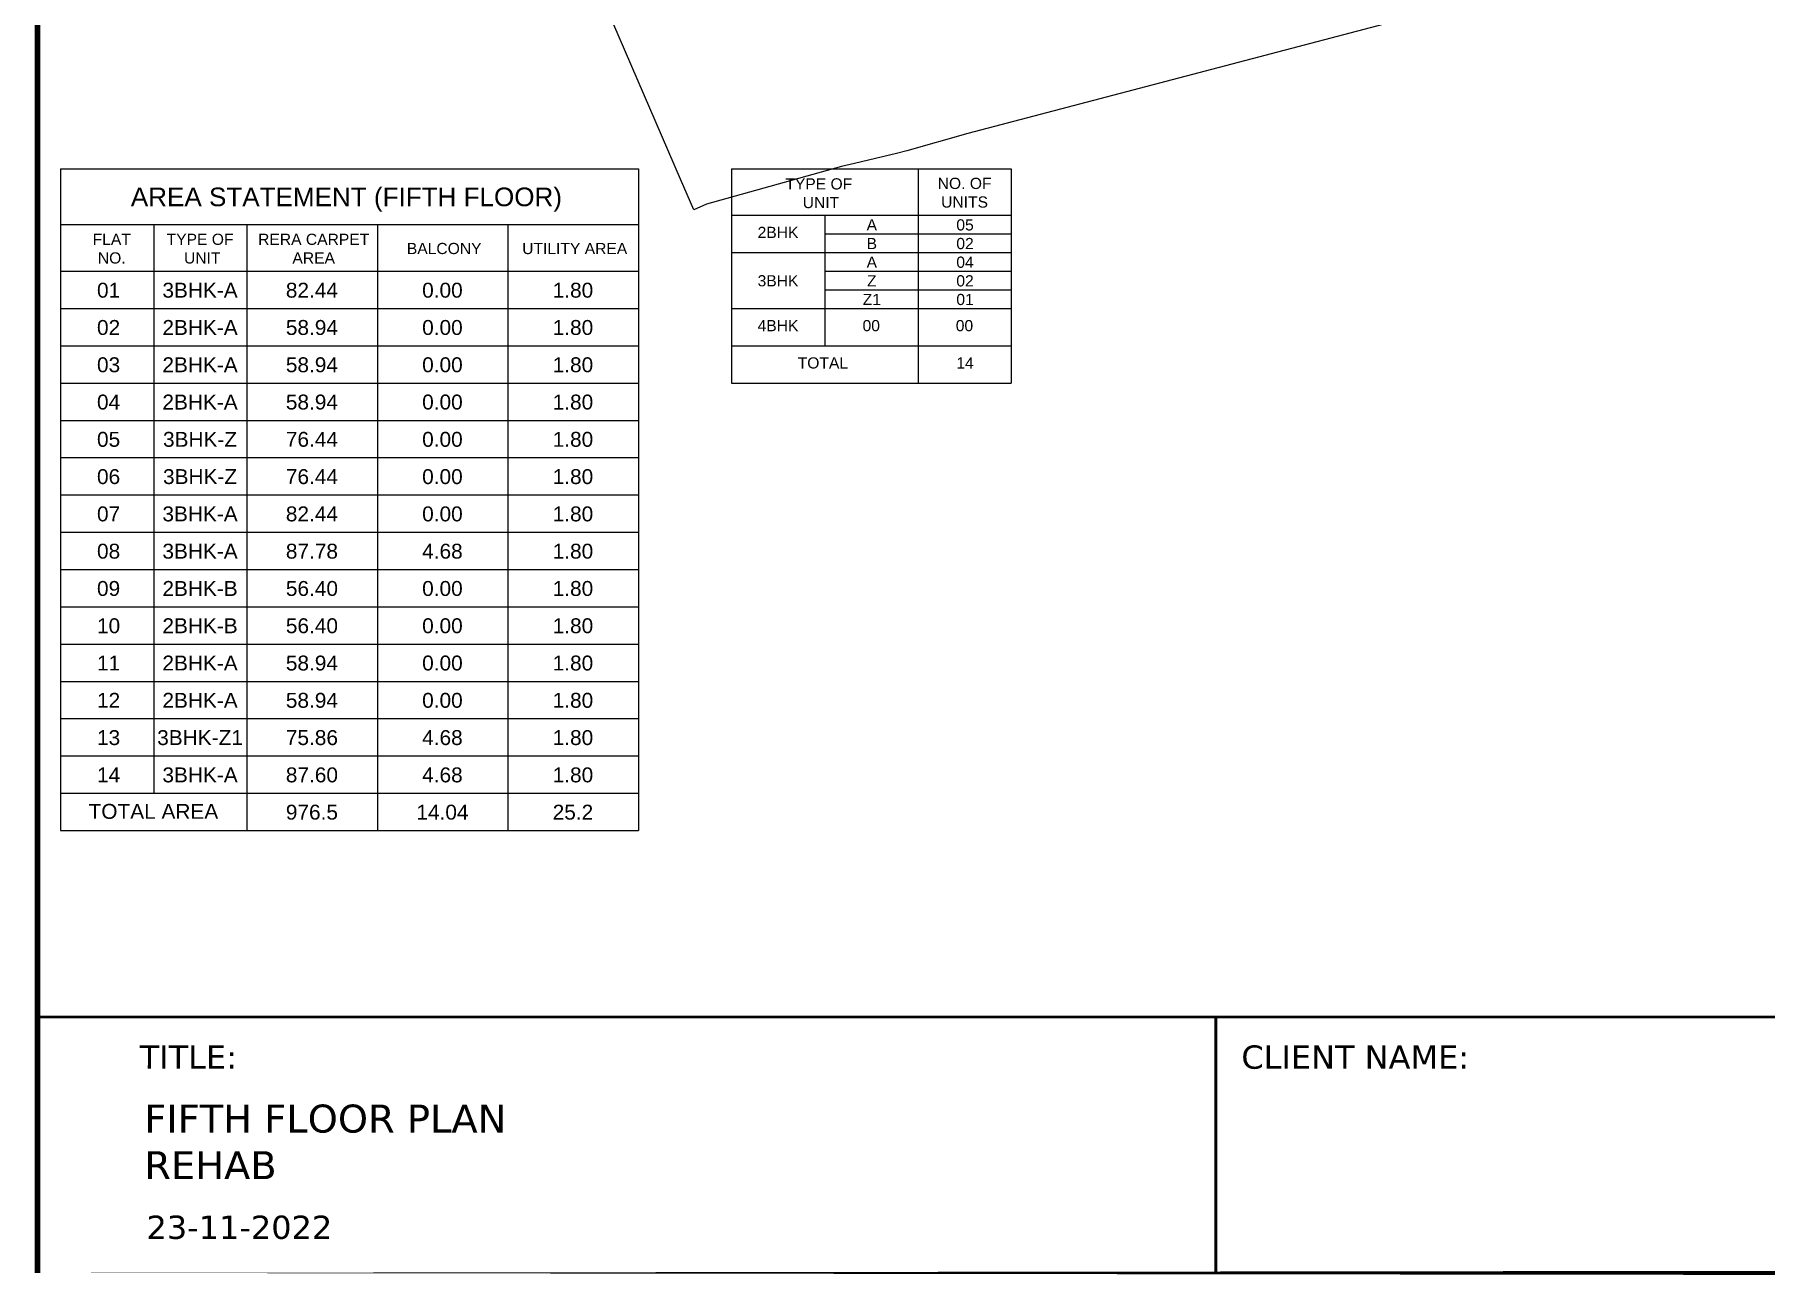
# Model space of a CAD drawing. Header units: inches. Extents: x 27644242 to 29761523, y -859349 to 216979.
# Drawn here: x 29018125 to 29064540, y -763816 to -730564 of the extents above; entities that cross this region are included whole.
import ezdxf

# ---------------------------------------------------------------- set-up
doc = ezdxf.new("R2010")
doc.units = ezdxf.units.IN
doc.header["$MEASUREMENT"] = 0
doc.layers.get('Defpoints').update_dxf_attribs({"color": 8})
for name, color, linetype, lineweight in [('ATA_FORMAT', 7, 'Continuous', 50), ('RVA Site Boundary', 17, 'Continuous', 15), ('WALL', 7, 'Continuous', 20)]:
    doc.layers.add(name, color=color, linetype=linetype, lineweight=lineweight)
doc.layers.add('ATA_FORMAT TEXT', color=7, linetype='Continuous')
doc.layers.add('text', color=7, linetype='Continuous')
doc.styles.add('AMITS', font='arial.ttf')
doc.styles.get("Standard").update_dxf_attribs({"font": 'swiss.ttf'})

msp = doc.modelspace()

# ---------------------------------------------------------------- linework, layer by layer
at = {"layer": 'ATA_FORMAT'}
for p, q in [((29126788.63103706, -756917.9490732999), (29018201.91445145, -756909.7254555514)), ((29049806.60725006, -756909.7659366643, -1.917575e-09), (29049806.269842, -763738.9175043767, -1.917575e-09))]:
    msp.add_line(p, q, dxfattribs=at)
at = {"layer": 'Defpoints', "linetype": 'Continuous', "const_width": 154.4264220221692}
msp.add_lwpolyline([(29126788.63103896, -689488.9174936851), (29126788.63103706, -763738.9174936553), (29018201.91445145, -763738.9174913457), (29018201.91445335, -689488.9174913829)], close=True, dxfattribs=at)
at = {"layer": 'RVA Site Boundary', "ltscale": 500}
msp.add_lwpolyline([(29070926.88673494, -727308.0790861084), (29062954.88625794, -728033.737966253), (29062672.01288749, -728093.7701767152), (29062073.53557903, -728235.6444543317), (29043155.03225543, -733212.8526707392), (29041515.17909183, -733678.4490744974), (29041240.02815639, -733755.9562424875), (29040114.06174268, -734017.913750077), (29039759.27871189, -734099.5537598308), (29036145.90910021, -735115.1071168815), (29035804.5265355, -735262.9757885598), (29035449.61372926, -734440.9911105465), (29030513.30564357, -723008.4094999027), (29023062.88894242, -705913.4433706021), (29018811.64904192, -696303.6743644212), (29026628.91450175, -696201.0617905869), (29043246.835574, -696036.3204931157), (29049817.31962841, -696095.4979163401), (29057284.08587254, -696073.477545264), (29071606.37304924, -696078.7760537055)], dxfattribs=at)
at = {"layer": 'WALL', "ltscale": 500}
for p, q in [((29018817.65089858, -734160.3616921245), (29018817.65089858, -751910.0431192982)), ((29018817.65089858, -734160.3616921245), (29034317.65089858, -734160.3616921245)), ((29034317.65089858, -734160.3616921245), (29034317.65089858, -751910.0431192982)), ((29036817.65089905, -734160.3616921245), (29036817.65089905, -739910.3616921245)), ((29036817.65089905, -734160.3616921245), (29044317.65089905, -734160.3616921245)), ((29041817.65089905, -734160.3616921245), (29041817.65089905, -739910.3616921245)), ((29044317.65089905, -734160.3616921245), (29044317.65089905, -739910.3616921245)), ((29018817.65089858, -735660.0431192982), (29034317.65089858, -735660.0431192982)), ((29021317.65089858, -735660.0431192982), (29021317.65089858, -750910.0431192982)), ((29023817.65089858, -735660.0431192982), (29023817.65089858, -751910.0431192982)), ((29027317.65089858, -735660.0431192982), (29027317.65089858, -751910.0431192982)), ((29030817.65089858, -735660.0431192982), (29030817.65089858, -751910.0431192982)), ((29036817.65089905, -735410.3616921245), (29044317.65089905, -735410.3616921245)), ((29039317.65089905, -735410.3616921245), (29039317.65089905, -738910.3616921245)), ((29039317.65089905, -735910.3616921245), (29044317.65089905, -735910.3616921245)), ((29036817.65089905, -736410.3616921245), (29044317.65089905, -736410.3616921245)), ((29018817.65089858, -736910.0431192982), (29034317.65089858, -736910.0431192982)), ((29039317.65089905, -736910.3616921245), (29044317.65089905, -736910.3616921245)), ((29039317.65089905, -737410.3616921245), (29044317.65089905, -737410.3616921245)), ((29018817.65089858, -737910.0431192982), (29034317.65089858, -737910.0431192982)), ((29036817.65089905, -737910.3616921245), (29044317.65089905, -737910.3616921245)), ((29018817.65089858, -738910.0431192982), (29034317.65089858, -738910.0431192982)), ((29036817.65089905, -738910.3616921245), (29044317.65089905, -738910.3616921245)), ((29018817.65089858, -739910.0431192982), (29034317.65089858, -739910.0431192982)), ((29036817.65089905, -739910.3616921245), (29044317.65089905, -739910.3616921245)), ((29018817.65089858, -740910.0431192982), (29034317.65089858, -740910.0431192982)), ((29018817.65089858, -741910.0431192982), (29034317.65089858, -741910.0431192982)), ((29018817.65089858, -742910.0431192982), (29034317.65089858, -742910.0431192982)), ((29018817.65089858, -743910.0431192982), (29034317.65089858, -743910.0431192982)), ((29018817.65089858, -744910.0431192982), (29034317.65089858, -744910.0431192982)), ((29018817.65089858, -745910.0431192982), (29034317.65089858, -745910.0431192982)), ((29018817.65089858, -746910.0431192982), (29034317.65089858, -746910.0431192982)), ((29018817.65089858, -747910.0431192982), (29034317.65089858, -747910.0431192982)), ((29018817.65089858, -748910.0431192982), (29034317.65089858, -748910.0431192982)), ((29018817.65089858, -749910.0431192982), (29034317.65089858, -749910.0431192982)), ((29018817.65089858, -750910.0431192982), (29034317.65089858, -750910.0431192982)), ((29018817.65089858, -751910.0431192982), (29034317.65089858, -751910.0431192982))]:
    msp.add_line(p, q, dxfattribs=at)

# ---------------------------------------------------------------- texts
at = {"layer": 'ATA_FORMAT TEXT', "ltscale": 10, "attachment_point": 1, "rotation": 359.99716919179184}
for s, width, insert, char_height in [('{\\fVerdana|b0|i0|c0|p34;TITLE:}', 43.03389641996762, (29020941.6243399, -757674.9773152834, -1.917575e-09), 625), ('{\\fVerdana|b0|i0|c0|p34;CLIENT NAME:}', 9651.650664459914, (29050485.84323677, -757675.0185970431, -1.917575e-09), 625), ('{\\fVerdana|b0|i0|c0|p34;FIFTH FLOOR PLAN\\PREHAB}', 22530.57236035541, (29021066.6243399, -759261.0580372503, -1.917575e-09), 750), ('{\\fVerdana|b0|i0|c0|p34;23-11-2022}', 25.6002801094013, (29021124.67486748, -762238.9833984813, -1.917575e-09), 625)]:
    msp.add_mtext_dynamic_manual_height_columns(s, width=width, gutter_width=9.687955009770244, heights=[0], dxfattribs=dict(at, insert=insert, char_height=char_height))
at = {"layer": 'text', "ltscale": 100, "attachment_point": 1, "style": 'AMITS'}
for s, insert, char_height, width in [('AREA STATEMENT (FIFTH FLOOR)', (29020705.30345934, -734666.0156497919), 500, 15316.49951249361), ('\\pxqc;TYPE OF\\P\\pt2; UNIT', (29036967.24733529, -734417.2518171517), 300, 4374.280071698129), ('\\pxqc;NO. OF UNITS', (29042099.36345051, -734403.7902828325), 300, 1930.349796574563), ('\\pxqc;A', (29037923.94478835, -735517.1745332426), 300, 5305.349526595324), ('\\pxqc;05', (29040423.94478835, -735517.1745332426), 300, 5305.349526595324), ('\\pxqc;FLAT \\PNO.', (29019228.5941794, -735903.4717100061), 300, 1930.349796574563), ('\\pxqc;TYPE OF\\P\\pt2; UNIT', (29021467.24733482, -735903.4717100061), 300, 2189.063659064472), ('\\pxqc;RERA CARPET \\PAREA', (29023982.63209973, -735903.4717100061), 300, 3252.524869401008), ('\\pxqc;BALCONY', (29027482.63209973, -736150.6170664427), 300, 3252.524869401008), ('\\pxqc;2BHK', (29036658.56056339, -735719.0975478631), 300, 2805.349526595324), ('\\pxqc;B', (29037923.94478835, -736017.1745332426), 300, 5305.349526595324), ('\\pxqc;02', (29040423.94478835, -736017.1745332426), 300, 5305.349526595324), ('\\pxqc;UTILITY AREA', (29030982.63209973, -736150.6170664427), 300, 3252.524869401008), ('\\pxqc;A', (29037923.94478835, -736517.1745332426), 300, 5305.349526595324), ('\\pxqc;04', (29040423.94478835, -736517.1745332426), 300, 5305.349526595324), ('\\pxqc;3BHK', (29036658.56056339, -737015.869166031), 300, 2805.349526595324), ('\\pxqc;Z', (29037923.94478835, -737017.1745332426), 300, 5305.349526595324), ('\\pxqc;02', (29040423.94478835, -737017.1745332426), 300, 5305.349526595324), ('\\pxqc;01', (29019143.17579802, -737218.7789750368), 400, 1930.349796574563), ('\\pxqc;3BHK-A', (29021158.56056292, -737218.7789750368), 400, 2805.349526595324), ('\\pxqc;82.44', (29024158.56056292, -737218.7789750368), 400, 2805.349526595324), ('\\pxqc;0.00', (29027658.56056292, -737218.7789750368), 400, 2805.349526595324), ('\\pxqc;1.80', (29031158.56056292, -737218.7789750368), 400, 2805.349526595324), ('\\pxqc;Z1', (29037923.94478835, -737517.1745332426), 300, 5305.349526595324), ('\\pxqc;01', (29040423.94478835, -737517.1745332426), 300, 5305.349526595324), ('\\pxqc;02', (29019143.17579802, -738218.7789750368), 400, 1930.349796574563), ('\\pxqc;2BHK-A', (29021158.56056292, -738218.7789750368), 400, 2805.349526595324), ('\\pxqc;58.94', (29024158.56056292, -738218.7789750368), 400, 2805.349526595324), ('\\pxqc;0.00', (29027658.56056292, -738218.7789750368), 400, 2805.349526595324), ('\\pxqc;1.80', (29031158.56056292, -738218.7789750368), 400, 2805.349526595324), ('\\pxqc;4BHK', (29036658.56056339, -738219.0975478631), 300, 2805.349526595324), ('\\pxqc;00', (29039158.56056339, -738219.0975478631), 300, 2805.349526595324), ('\\pxqc;00', (29041658.56056339, -738219.0975478631), 300, 2805.349526595324), ('\\pxqc;03', (29019143.17579802, -739218.7789750368), 400, 1930.349796574563), ('\\pxqc;2BHK-A', (29021158.56056292, -739218.7789750368), 400, 2805.349526595324), ('\\pxqc;58.94', (29024158.56056292, -739218.7789750368), 400, 2805.349526595324), ('\\pxqc;0.00', (29027658.56056292, -739218.7789750368), 400, 2805.349526595324), ('\\pxqc;1.80', (29031158.56056292, -739218.7789750368), 400, 2805.349526595324), ('\\pxqc;TOTAL', (29037861.68519218, -739219.0975478631), 300, 2805.349526595324), ('\\pxqc;{\\C1;14}', (29040423.94478835, -739219.0975478631), 300, 5305.349526595324), ('\\pxqc;04', (29019143.17579802, -740218.7789750368), 400, 1930.349796574563), ('\\pxqc;2BHK-A', (29021158.56056292, -740218.7789750368), 400, 2805.349526595324), ('\\pxqc;58.94', (29024158.56056292, -740218.7789750368), 400, 2805.349526595324), ('\\pxqc;0.00', (29027658.56056292, -740218.7789750368), 400, 2805.349526595324), ('\\pxqc;1.80', (29031158.56056292, -740218.7789750368), 400, 2805.349526595324), ('\\pxqc;05', (29019143.17579802, -741218.7789750368), 400, 1930.349796574563), ('\\pxqc;3BHK-Z', (29021158.56056292, -741218.7789750368), 400, 2805.349526595324), ('\\pxqc;76.44', (29024158.56056292, -741218.7789750368), 400, 2805.349526595324), ('\\pxqc;0.00', (29027658.56056292, -741218.7789750368), 400, 2805.349526595324), ('\\pxqc;1.80', (29031158.56056292, -741218.7789750368), 400, 2805.349526595324), ('\\pxqc;06', (29019143.17579802, -742218.7789750368), 400, 1930.349796574563), ('\\pxqc;3BHK-Z', (29021158.56056292, -742218.7789750368), 400, 2805.349526595324), ('\\pxqc;76.44', (29024158.56056292, -742218.7789750368), 400, 2805.349526595324), ('\\pxqc;0.00', (29027658.56056292, -742218.7789750368), 400, 2805.349526595324), ('\\pxqc;1.80', (29031158.56056292, -742218.7789750368), 400, 2805.349526595324), ('\\pxqc;07', (29019143.17579802, -743218.7789750368), 400, 1930.349796574563), ('\\pxqc;3BHK-A', (29021158.56056292, -743218.7789750368), 400, 2805.349526595324), ('\\pxqc;82.44', (29024158.56056292, -743218.7789750368), 400, 2805.349526595324), ('\\pxqc;0.00', (29027658.56056292, -743218.7789750368), 400, 2805.349526595324), ('\\pxqc;1.80', (29031158.56056292, -743218.7789750368), 400, 2805.349526595324), ('\\pxqc;08', (29019143.17579802, -744218.7789750368), 400, 1930.349796574563), ('\\pxqc;3BHK-A', (29021158.56056292, -744218.7789750368), 400, 2805.349526595324), ('\\pxqc;87.78', (29024158.56056292, -744218.7789750368), 400, 2805.349526595324), ('\\pxqc;4.68', (29027658.56056292, -744218.7789750368), 400, 2805.349526595324), ('\\pxqc;1.80', (29031158.56056292, -744218.7789750368), 400, 2805.349526595324), ('\\pxqc;09', (29019143.17579802, -745218.7789750368), 400, 1930.349796574563), ('\\pxqc;2BHK-B', (29021158.56056292, -745218.7789750368), 400, 2805.349526595324), ('\\pxqc;56.40', (29024158.56056292, -745218.7789750368), 400, 2805.349526595324), ('\\pxqc;0.00', (29027658.56056292, -745218.7789750368), 400, 2805.349526595324), ('\\pxqc;1.80', (29031158.56056292, -745218.7789750368), 400, 2805.349526595324), ('\\pxqc;10', (29019143.17579802, -746218.7789750368), 400, 1930.349796574563), ('\\pxqc;2BHK-B', (29021158.56056292, -746218.7789750368), 400, 2805.349526595324), ('\\pxqc;56.40', (29024158.56056292, -746218.7789750368), 400, 2805.349526595324), ('\\pxqc;0.00', (29027658.56056292, -746218.7789750368), 400, 2805.349526595324), ('\\pxqc;1.80', (29031158.56056292, -746218.7789750368), 400, 2805.349526595324), ('\\pxqc;11', (29019143.17579802, -747218.7789750368), 400, 1930.349796574563), ('\\pxqc;2BHK-A', (29021158.56056292, -747218.7789750368), 400, 2805.349526595324), ('\\pxqc;58.94', (29024158.56056292, -747218.7789750368), 400, 2805.349526595324), ('\\pxqc;0.00', (29027658.56056292, -747218.7789750368), 400, 2805.349526595324), ('\\pxqc;1.80', (29031158.56056292, -747218.7789750368), 400, 2805.349526595324), ('\\pxqc;12', (29019143.17579802, -748218.7789750368), 400, 1930.349796574563), ('\\pxqc;2BHK-A', (29021158.56056292, -748218.7789750368), 400, 2805.349526595324), ('\\pxqc;58.94', (29024158.56056292, -748218.7789750368), 400, 2805.349526595324), ('\\pxqc;0.00', (29027658.56056292, -748218.7789750368), 400, 2805.349526595324), ('\\pxqc;1.80', (29031158.56056292, -748218.7789750368), 400, 2805.349526595324), ('\\pxqc;13', (29019143.17579802, -749218.7789750368), 400, 1930.349796574563), ('\\pxqc;3BHK-Z1', (29021158.56056292, -749218.7789750368), 400, 2805.349526595324), ('\\pxqc;75.86', (29024158.56056292, -749218.7789750368), 400, 2805.349526595324), ('\\pxqc;4.68', (29027658.56056292, -749218.7789750368), 400, 2805.349526595324), ('\\pxqc;1.80', (29031158.56056292, -749218.7789750368), 400, 2805.349526595324), ('\\pxqc;14', (29019143.17579802, -750218.7789750368), 400, 1930.349796574563), ('\\pxqc;3BHK-A', (29021158.56056292, -750218.7789750368), 400, 2805.349526595324), ('\\pxqc;87.60', (29024158.56056292, -750218.7789750368), 400, 2805.349526595324), ('\\pxqc;4.68', (29027658.56056292, -750218.7789750368), 400, 2805.349526595324), ('\\pxqc;1.80', (29031158.56056292, -750218.7789750368), 400, 2805.349526595324), ('\\pxqc;TOTAL AREA', (29018335.48373953, -751197.240520144), 400, 5949.963940951973), ('\\pxqc;976.5', (29024158.56057008, -751218.7789750368), 400, 2805.349526595324), ('\\pxqc;14.04', (29027658.56056292, -751218.7789750368), 400, 2805.349526595324), ('\\pxqc;25.2', (29031158.56056292, -751218.7789750368), 400, 2805.349526595324)]:
    msp.add_mtext(s, dxfattribs=dict(at, insert=insert, char_height=char_height, width=width))

doc.saveas('drawing.dxf')
